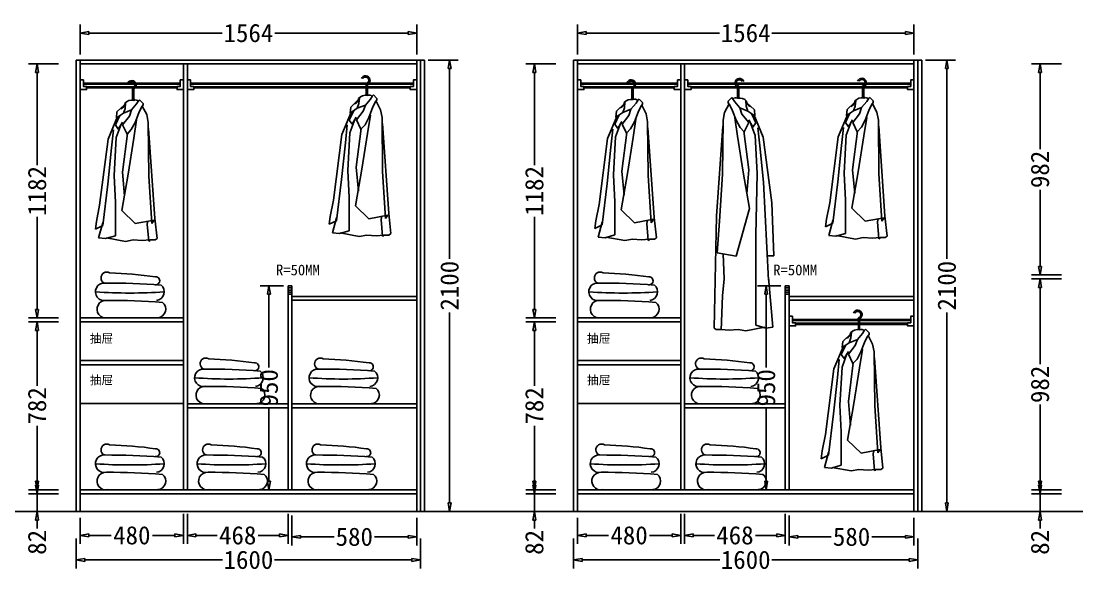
# Model space of a CAD drawing. Header units: millimetres. Extents: x 304407 to 361076, y -1262425 to -1203358.
# Drawn here: x 327747 to 332654, y -1209244 to -1206681 of the extents above; entities that cross this region are included whole.
import ezdxf

# ---------------------------------------------------------------- set-up
doc = ezdxf.new("R2010")
doc.units = ezdxf.units.MM
doc.header["$LTSCALE"] = 20
doc.layers.get('Defpoints').update_dxf_attribs({"color": 250})
for name, color, linetype in [('8', 8, 'Continuous'), ('LAYER10', 11, 'Continuous'), ('LAYER8', 11, 'Continuous'), ('图层3', 4, 'Continuous'), ('墙体', 40, 'Continuous')]:
    doc.layers.add(name, color=color, linetype=linetype)
doc.styles.get("Standard").update_dxf_attribs({"font": 'SimSun.ttf', "height": 85})
doc.styles.add('text', font='SimSun.ttf', dxfattribs={"height": 85})
doc.dimstyles.new('周文晶', dxfattribs={"dimtxt": 70, "dimasz": 40, "dimexe": 40, "dimexo": 30, "dimgap": 10, "dimtad": 0, "dimdec": 0, "dimtxsty": 'Standard', "dimblk": 'CLOSEDBLANK', "dimcen": 200, "dimclrd": 256, "dimclre": 256, "dimadec": 0, "dimazin": 0, "dimtfac": 1, "dimtdec": 0, "dimtmove": 0, "dimatfit": 3, "dimldrblk": 'CLOSEDBLANK', "dimfxl": 100, "dimfxlon": 1, "dimarcsym": 0})

# ---------------------------------------------------------------- blocks, each defined once
blk = doc.blocks.new('_ClosedBlank')
at = {"color": 0, "linetype": 'ByBlock', "lineweight": -2}
for p, q in [((-1, 0.17), (0, 0)), ((-1, 0.17), (-1, -0.17)), ((0, 0), (-1, -0.17))]:
    blk.add_line(p, q, dxfattribs=at)
blk = doc.blocks.new('*D159')
at = {"lineweight": -2, "transparency": 16777216}
for p, q in [((330332.9, -1208992.6), (330332.9, -1209114.2)), ((330812.9, -1208974.2), (330812.9, -1209114.2)), ((330372.9, -1209074.2), (330477.4, -1209074.2)), ((330772.9, -1209074.2), (330668.4, -1209074.2))]:
    blk.add_line(p, q, dxfattribs=at)
at = {"layer": 'Defpoints', "color": 0, "transparency": 16777216}
for p in [(330812.9, -1208862.6), (330332.9, -1208962.6), (330812.9, -1209074.2)]:
    blk.add_point(p, dxfattribs=at)
at = {"lineweight": -2, "transparency": 16777216, "xscale": 40, "yscale": 40, "zscale": 40, "rotation": 180}
blk.add_blockref('_ClosedBlank', (330332.9, -1209074.2), dxfattribs=at)
at = {"lineweight": -2, "transparency": 16777216, "xscale": 40, "yscale": 40, "zscale": 40}
blk.add_blockref('_ClosedBlank', (330812.9, -1209074.2), dxfattribs=at)
at = {"color": 0, "transparency": 16777216, "insert": (330572.9, -1209074.2), "char_height": 85, "attachment_point": 5}
blk.add_mtext('480', dxfattribs=at)
blk = doc.blocks.new('*D160')
at = {"lineweight": -2, "transparency": 16777216}
for p, q in [((330830.9, -1208974.2), (330830.9, -1209114.2)), ((331298.9, -1208974.2), (331298.9, -1209114.2)), ((330870.9, -1209074.2), (330969.9, -1209074.2)), ((331258.9, -1209074.2), (331159.9, -1209074.2))]:
    blk.add_line(p, q, dxfattribs=at)
at = {"layer": 'Defpoints', "color": 0, "transparency": 16777216}
for p in [(330830.9, -1206880.6), (331298.9, -1208862.6), (331298.9, -1209074.2)]:
    blk.add_point(p, dxfattribs=at)
at = {"lineweight": -2, "transparency": 16777216, "xscale": 40, "yscale": 40, "zscale": 40, "rotation": 180}
blk.add_blockref('_ClosedBlank', (330830.9, -1209074.2), dxfattribs=at)
at = {"lineweight": -2, "transparency": 16777216, "xscale": 40, "yscale": 40, "zscale": 40}
blk.add_blockref('_ClosedBlank', (331298.9, -1209074.2), dxfattribs=at)
at = {"color": 0, "transparency": 16777216, "insert": (331064.9, -1209074.2), "char_height": 85, "attachment_point": 5}
blk.add_mtext('468', dxfattribs=at)
blk = doc.blocks.new('*D161')
at = {"lineweight": -2, "transparency": 16777216}
for p, q in [((330332.9, -1206837.3), (330332.9, -1206697.3)), ((331896.9, -1206837.3), (331896.9, -1206697.3)), ((330372.9, -1206737.3), (330993, -1206737.3)), ((331856.9, -1206737.3), (331236.8, -1206737.3))]:
    blk.add_line(p, q, dxfattribs=at)
at = {"layer": 'Defpoints', "color": 0, "transparency": 16777216}
for p in [(331896.9, -1206737.3), (330332.9, -1206880.6), (331896.9, -1206880.6)]:
    blk.add_point(p, dxfattribs=at)
at = {"lineweight": -2, "transparency": 16777216, "xscale": 40, "yscale": 40, "zscale": 40, "rotation": 180}
blk.add_blockref('_ClosedBlank', (330332.9, -1206737.3), dxfattribs=at)
at = {"lineweight": -2, "transparency": 16777216, "xscale": 40, "yscale": 40, "zscale": 40}
blk.add_blockref('_ClosedBlank', (331896.9, -1206737.3), dxfattribs=at)
at = {"color": 0, "transparency": 16777216, "insert": (331114.9, -1206737.3), "char_height": 85, "attachment_point": 5}
blk.add_mtext('1564', dxfattribs=at)
blk = doc.blocks.new('*D162')
at = {"lineweight": -2, "transparency": 16777216}
for p, q in [((330314.9, -1209088.3), (330314.9, -1209228.3)), ((331914.9, -1209088.3), (331914.9, -1209228.3)), ((330354.9, -1209188.3), (330993.9, -1209188.3)), ((331874.9, -1209188.3), (331235.9, -1209188.3))]:
    blk.add_line(p, q, dxfattribs=at)
at = {"layer": 'Defpoints', "color": 0, "transparency": 16777216}
for p in [(330314.9, -1208962.6), (331914.9, -1208962.6), (331914.9, -1209188.3)]:
    blk.add_point(p, dxfattribs=at)
at = {"lineweight": -2, "transparency": 16777216, "xscale": 40, "yscale": 40, "zscale": 40, "rotation": 180}
blk.add_blockref('_ClosedBlank', (330314.9, -1209188.3), dxfattribs=at)
at = {"lineweight": -2, "transparency": 16777216, "xscale": 40, "yscale": 40, "zscale": 40}
blk.add_blockref('_ClosedBlank', (331914.9, -1209188.3), dxfattribs=at)
at = {"color": 0, "transparency": 16777216, "insert": (331114.9, -1209188.3), "char_height": 85, "attachment_point": 5}
blk.add_mtext('1600', dxfattribs=at)
blk = doc.blocks.new('*D163')
at = {"lineweight": -2, "transparency": 16777216}
for p, q in [((330132.6, -1208840.6), (330132.6, -1208800.6)), ((330232.6, -1208880.6), (330092.6, -1208880.6)), ((330132.6, -1208880.6), (330132.6, -1208962.6)), ((330232.6, -1208962.6), (330092.6, -1208962.6)), ((330132.6, -1209002.6), (330132.6, -1209042.6))]:
    blk.add_line(p, q, dxfattribs=at)
at = {"layer": 'Defpoints', "color": 0, "transparency": 16777216}
for p in [(330132.6, -1208880.6), (330332.9, -1208880.6), (330314.9, -1208962.6)]:
    blk.add_point(p, dxfattribs=at)
at = {"lineweight": -2, "transparency": 16777216, "xscale": 40, "yscale": 40, "zscale": 40}
for p, rotation in [((330132.6, -1208880.6), 270), ((330132.6, -1208962.6), 90)]:
    blk.add_blockref('_ClosedBlank', p, dxfattribs=dict(at, rotation=rotation))
at = {"color": 0, "transparency": 16777216, "insert": (330132.6, -1209106.7), "char_height": 85, "attachment_point": 5, "rotation": 90}
blk.add_mtext('82', dxfattribs=at)
blk = doc.blocks.new('*D164')
at = {"lineweight": -2, "transparency": 16777216}
for p, q in [((330232.6, -1208080.6), (330092.6, -1208080.6)), ((330132.6, -1208120.6), (330132.6, -1208378.5)), ((330132.6, -1208822.6), (330132.6, -1208564.8)), ((330232.6, -1208862.6), (330092.6, -1208862.6))]:
    blk.add_line(p, q, dxfattribs=at)
at = {"layer": 'Defpoints', "color": 0, "transparency": 16777216}
for p in [(330132.6, -1208080.6), (330332.9, -1208080.6), (330332.9, -1208862.6)]:
    blk.add_point(p, dxfattribs=at)
at = {"lineweight": -2, "transparency": 16777216, "xscale": 40, "yscale": 40, "zscale": 40}
for p, rotation in [((330132.6, -1208080.6), 90), ((330132.6, -1208862.6), 270)]:
    blk.add_blockref('_ClosedBlank', p, dxfattribs=dict(at, rotation=rotation))
at = {"color": 0, "transparency": 16777216, "insert": (330132.6, -1208471.6), "char_height": 85, "attachment_point": 5, "rotation": 90}
blk.add_mtext('782', dxfattribs=at)
blk = doc.blocks.new('*D165')
at = {"lineweight": -2, "transparency": 16777216}
for p, q in [((330232.6, -1206880.6), (330092.6, -1206880.6)), ((330132.6, -1206920.6), (330132.6, -1207351.4)), ((330132.6, -1208022.6), (330132.6, -1207591.9)), ((330232.6, -1208062.6), (330092.6, -1208062.6))]:
    blk.add_line(p, q, dxfattribs=at)
at = {"layer": 'Defpoints', "color": 0, "transparency": 16777216}
for p in [(330132.6, -1206880.6), (330332.9, -1206880.6), (330332.9, -1208062.6)]:
    blk.add_point(p, dxfattribs=at)
at = {"lineweight": -2, "transparency": 16777216, "xscale": 40, "yscale": 40, "zscale": 40}
for p, rotation in [((330132.6, -1206880.6), 90), ((330132.6, -1208062.6), 270)]:
    blk.add_blockref('_ClosedBlank', p, dxfattribs=dict(at, rotation=rotation))
at = {"color": 0, "transparency": 16777216, "insert": (330132.6, -1207471.6), "char_height": 85, "attachment_point": 5, "rotation": 90}
blk.add_mtext('1182', dxfattribs=at)
blk = doc.blocks.new('*D166')
at = {"lineweight": -2, "transparency": 16777216}
for p, q in [((331949.8, -1206862.6), (332089.8, -1206862.6)), ((332049.8, -1206902.6), (332049.8, -1207787.9)), ((332049.8, -1208922.6), (332049.8, -1208037.4)), ((331949.8, -1208962.6), (332089.8, -1208962.6))]:
    blk.add_line(p, q, dxfattribs=at)
at = {"layer": 'Defpoints', "color": 0, "transparency": 16777216}
for p in [(331914.9, -1206862.6), (332049.8, -1206862.6), (331914.9, -1208962.6)]:
    blk.add_point(p, dxfattribs=at)
at = {"lineweight": -2, "transparency": 16777216, "xscale": 40, "yscale": 40, "zscale": 40}
for p, rotation in [((332049.8, -1206862.6), 90), ((332049.8, -1208962.6), 270)]:
    blk.add_blockref('_ClosedBlank', p, dxfattribs=dict(at, rotation=rotation))
at = {"color": 0, "transparency": 16777216, "insert": (332049.8, -1207912.6), "char_height": 85, "attachment_point": 5, "rotation": 90}
blk.add_mtext('2100', dxfattribs=at)
blk = doc.blocks.new('*D167')
at = {"lineweight": -2, "transparency": 16777216}
for p, q in [((331277.9, -1207912.6), (331169.9, -1207912.6)), ((331209.9, -1207952.6), (331209.9, -1208292.6)), ((331209.9, -1208822.6), (331209.9, -1208482.6)), ((331268.9, -1208862.6), (331169.9, -1208862.6))]:
    blk.add_line(p, q, dxfattribs=at)
at = {"layer": 'Defpoints', "color": 0, "transparency": 16777216}
for p in [(331307.9, -1207912.6), (331209.9, -1208862.6), (331298.9, -1208862.6)]:
    blk.add_point(p, dxfattribs=at)
at = {"lineweight": -2, "transparency": 16777216, "xscale": 40, "yscale": 40, "zscale": 40}
for p, rotation in [((331209.9, -1207912.6), 90), ((331209.9, -1208862.6), 270)]:
    blk.add_blockref('_ClosedBlank', p, dxfattribs=dict(at, rotation=rotation))
at = {"color": 0, "transparency": 16777216, "insert": (331209.9, -1208387.6), "char_height": 85, "attachment_point": 5, "rotation": 90}
blk.add_mtext('950', dxfattribs=at)
blk = doc.blocks.new('*D168')
at = {"lineweight": -2, "transparency": 16777216}
for p, q in [((331316.9, -1208980.9), (331316.9, -1209120.9)), ((331896.9, -1208992.6), (331896.9, -1209120.9)), ((331356.9, -1209080.9), (331512.8, -1209080.9)), ((331856.9, -1209080.9), (331700.9, -1209080.9))]:
    blk.add_line(p, q, dxfattribs=at)
at = {"layer": 'Defpoints', "color": 0, "transparency": 16777216}
for p in [(331316.9, -1208862.6), (331896.9, -1208962.6), (331896.9, -1209080.9)]:
    blk.add_point(p, dxfattribs=at)
at = {"lineweight": -2, "transparency": 16777216, "xscale": 40, "yscale": 40, "zscale": 40, "rotation": 180}
blk.add_blockref('_ClosedBlank', (331316.9, -1209080.9), dxfattribs=at)
at = {"lineweight": -2, "transparency": 16777216, "xscale": 40, "yscale": 40, "zscale": 40}
blk.add_blockref('_ClosedBlank', (331896.9, -1209080.9), dxfattribs=at)
at = {"color": 0, "transparency": 16777216, "insert": (331606.9, -1209080.9), "char_height": 85, "attachment_point": 5}
blk.add_mtext('580', dxfattribs=at)
blk = doc.blocks.new('*D173')
at = {"lineweight": -2, "transparency": 16777216}
for p, q in [((332482.8, -1208840.6), (332482.8, -1208800.6)), ((332582.8, -1208880.6), (332442.8, -1208880.6)), ((332482.8, -1208880.6), (332482.8, -1208962.6)), ((332582.8, -1208962.6), (332442.8, -1208962.6)), ((332482.8, -1209002.6), (332482.8, -1209042.6))]:
    blk.add_line(p, q, dxfattribs=at)
at = {"layer": 'Defpoints', "color": 0, "transparency": 16777216}
for p in [(332482.8, -1208880.6), (332683.1, -1208880.6), (332665.1, -1208962.6)]:
    blk.add_point(p, dxfattribs=at)
at = {"lineweight": -2, "transparency": 16777216, "xscale": 40, "yscale": 40, "zscale": 40}
for p, rotation in [((332482.8, -1208880.6), 270), ((332482.8, -1208962.6), 90)]:
    blk.add_blockref('_ClosedBlank', p, dxfattribs=dict(at, rotation=rotation))
at = {"color": 0, "transparency": 16777216, "insert": (332482.8, -1209106.7), "char_height": 85, "attachment_point": 5, "rotation": 90}
blk.add_mtext('82', dxfattribs=at)
blk = doc.blocks.new('*D174')
at = {"lineweight": -2, "transparency": 16777216}
for p, q in [((332582.8, -1207880.6), (332442.8, -1207880.6)), ((332482.8, -1207920.6), (332482.8, -1208277.4)), ((332482.8, -1208822.6), (332482.8, -1208465.9)), ((332582.8, -1208862.6), (332442.8, -1208862.6))]:
    blk.add_line(p, q, dxfattribs=at)
at = {"layer": 'Defpoints', "color": 0, "transparency": 16777216}
for p in [(332482.8, -1207880.6), (332683.1, -1207880.6), (332683.1, -1208862.6)]:
    blk.add_point(p, dxfattribs=at)
at = {"lineweight": -2, "transparency": 16777216, "xscale": 40, "yscale": 40, "zscale": 40}
for p, rotation in [((332482.8, -1207880.6), 90), ((332482.8, -1208862.6), 270)]:
    blk.add_blockref('_ClosedBlank', p, dxfattribs=dict(at, rotation=rotation))
at = {"color": 0, "transparency": 16777216, "insert": (332482.8, -1208371.6), "char_height": 85, "attachment_point": 5, "rotation": 90}
blk.add_mtext('982', dxfattribs=at)
blk = doc.blocks.new('*D175')
at = {"lineweight": -2, "transparency": 16777216}
for p, q in [((332582.8, -1206880.6), (332442.8, -1206880.6)), ((332482.8, -1206920.6), (332482.8, -1207277.4)), ((332482.8, -1207822.6), (332482.8, -1207465.9)), ((332582.8, -1207862.6), (332442.8, -1207862.6))]:
    blk.add_line(p, q, dxfattribs=at)
at = {"layer": 'Defpoints', "color": 0, "transparency": 16777216}
for p in [(332482.8, -1206880.6), (332683.1, -1206880.6), (332683.1, -1207862.6)]:
    blk.add_point(p, dxfattribs=at)
at = {"lineweight": -2, "transparency": 16777216, "xscale": 40, "yscale": 40, "zscale": 40}
for p, rotation in [((332482.8, -1206880.6), 90), ((332482.8, -1207862.6), 270)]:
    blk.add_blockref('_ClosedBlank', p, dxfattribs=dict(at, rotation=rotation))
at = {"color": 0, "transparency": 16777216, "insert": (332482.8, -1207371.6), "char_height": 85, "attachment_point": 5, "rotation": 90}
blk.add_mtext('982', dxfattribs=at)
blk = doc.blocks.new('*D127')
at = {"lineweight": -2, "transparency": 16777216}
for p, q in [((328021.7, -1208992.6), (328021.7, -1209114.2)), ((328501.7, -1208974.2), (328501.7, -1209114.2)), ((328061.7, -1209074.2), (328166.2, -1209074.2)), ((328461.7, -1209074.2), (328357.1, -1209074.2))]:
    blk.add_line(p, q, dxfattribs=at)
at = {"layer": 'Defpoints', "color": 0, "transparency": 16777216}
for p in [(328501.7, -1208862.6), (328021.7, -1208962.6), (328501.7, -1209074.2)]:
    blk.add_point(p, dxfattribs=at)
at = {"lineweight": -2, "transparency": 16777216, "xscale": 40, "yscale": 40, "zscale": 40, "rotation": 180}
blk.add_blockref('_ClosedBlank', (328021.7, -1209074.2), dxfattribs=at)
at = {"lineweight": -2, "transparency": 16777216, "xscale": 40, "yscale": 40, "zscale": 40}
blk.add_blockref('_ClosedBlank', (328501.7, -1209074.2), dxfattribs=at)
at = {"color": 0, "transparency": 16777216, "insert": (328261.7, -1209074.2), "char_height": 85, "attachment_point": 5}
blk.add_mtext('480', dxfattribs=at)
blk = doc.blocks.new('*D128')
at = {"lineweight": -2, "transparency": 16777216}
for p, q in [((328519.7, -1208974.2), (328519.7, -1209114.2)), ((328987.7, -1208974.2), (328987.7, -1209114.2)), ((328559.7, -1209074.2), (328658.7, -1209074.2)), ((328947.7, -1209074.2), (328848.7, -1209074.2))]:
    blk.add_line(p, q, dxfattribs=at)
at = {"layer": 'Defpoints', "color": 0, "transparency": 16777216}
for p in [(328519.7, -1206880.6), (328987.7, -1208862.6), (328987.7, -1209074.2)]:
    blk.add_point(p, dxfattribs=at)
at = {"lineweight": -2, "transparency": 16777216, "xscale": 40, "yscale": 40, "zscale": 40, "rotation": 180}
blk.add_blockref('_ClosedBlank', (328519.7, -1209074.2), dxfattribs=at)
at = {"lineweight": -2, "transparency": 16777216, "xscale": 40, "yscale": 40, "zscale": 40}
blk.add_blockref('_ClosedBlank', (328987.7, -1209074.2), dxfattribs=at)
at = {"color": 0, "transparency": 16777216, "insert": (328753.7, -1209074.2), "char_height": 85, "attachment_point": 5}
blk.add_mtext('468', dxfattribs=at)
blk = doc.blocks.new('*D129')
at = {"lineweight": -2, "transparency": 16777216}
for p, q in [((328021.7, -1206837.3), (328021.7, -1206697.3)), ((329585.7, -1206837.3), (329585.7, -1206697.3)), ((328061.7, -1206737.3), (328681.8, -1206737.3)), ((329545.7, -1206737.3), (328925.6, -1206737.3))]:
    blk.add_line(p, q, dxfattribs=at)
at = {"layer": 'Defpoints', "color": 0, "transparency": 16777216}
for p in [(329585.7, -1206737.3), (328021.7, -1206880.6), (329585.7, -1206880.6)]:
    blk.add_point(p, dxfattribs=at)
at = {"lineweight": -2, "transparency": 16777216, "xscale": 40, "yscale": 40, "zscale": 40, "rotation": 180}
blk.add_blockref('_ClosedBlank', (328021.7, -1206737.3), dxfattribs=at)
at = {"lineweight": -2, "transparency": 16777216, "xscale": 40, "yscale": 40, "zscale": 40}
blk.add_blockref('_ClosedBlank', (329585.7, -1206737.3), dxfattribs=at)
at = {"color": 0, "transparency": 16777216, "insert": (328803.7, -1206737.3), "char_height": 85, "attachment_point": 5}
blk.add_mtext('1564', dxfattribs=at)
blk = doc.blocks.new('*D130')
at = {"lineweight": -2, "transparency": 16777216}
for p, q in [((328003.7, -1209088.3), (328003.7, -1209228.3)), ((329603.7, -1209088.3), (329603.7, -1209228.3)), ((328043.7, -1209188.3), (328682.7, -1209188.3)), ((329563.7, -1209188.3), (328924.6, -1209188.3))]:
    blk.add_line(p, q, dxfattribs=at)
at = {"layer": 'Defpoints', "color": 0, "transparency": 16777216}
for p in [(328003.7, -1208962.6), (329603.7, -1208962.6), (329603.7, -1209188.3)]:
    blk.add_point(p, dxfattribs=at)
at = {"lineweight": -2, "transparency": 16777216, "xscale": 40, "yscale": 40, "zscale": 40, "rotation": 180}
blk.add_blockref('_ClosedBlank', (328003.7, -1209188.3), dxfattribs=at)
at = {"lineweight": -2, "transparency": 16777216, "xscale": 40, "yscale": 40, "zscale": 40}
blk.add_blockref('_ClosedBlank', (329603.7, -1209188.3), dxfattribs=at)
at = {"color": 0, "transparency": 16777216, "insert": (328803.7, -1209188.3), "char_height": 85, "attachment_point": 5}
blk.add_mtext('1600', dxfattribs=at)
blk = doc.blocks.new('*D131')
at = {"lineweight": -2, "transparency": 16777216}
for p, q in [((327821.4, -1208840.6), (327821.4, -1208800.6)), ((327921.4, -1208880.6), (327781.4, -1208880.6)), ((327821.4, -1208880.6), (327821.4, -1208962.6)), ((327921.4, -1208962.6), (327781.4, -1208962.6)), ((327821.4, -1209002.6), (327821.4, -1209042.6))]:
    blk.add_line(p, q, dxfattribs=at)
at = {"layer": 'Defpoints', "color": 0, "transparency": 16777216}
for p in [(327821.4, -1208880.6), (328021.7, -1208880.6), (328003.7, -1208962.6)]:
    blk.add_point(p, dxfattribs=at)
at = {"lineweight": -2, "transparency": 16777216, "xscale": 40, "yscale": 40, "zscale": 40}
for p, rotation in [((327821.4, -1208880.6), 270), ((327821.4, -1208962.6), 90)]:
    blk.add_blockref('_ClosedBlank', p, dxfattribs=dict(at, rotation=rotation))
at = {"color": 0, "transparency": 16777216, "insert": (327821.4, -1209106.7), "char_height": 85, "attachment_point": 5, "rotation": 90}
blk.add_mtext('82', dxfattribs=at)
blk = doc.blocks.new('*D132')
at = {"lineweight": -2, "transparency": 16777216}
for p, q in [((327921.4, -1208080.6), (327781.4, -1208080.6)), ((327821.4, -1208120.6), (327821.4, -1208378.5)), ((327821.4, -1208822.6), (327821.4, -1208564.8)), ((327921.4, -1208862.6), (327781.4, -1208862.6))]:
    blk.add_line(p, q, dxfattribs=at)
at = {"layer": 'Defpoints', "color": 0, "transparency": 16777216}
for p in [(327821.4, -1208080.6), (328021.7, -1208080.6), (328021.7, -1208862.6)]:
    blk.add_point(p, dxfattribs=at)
at = {"lineweight": -2, "transparency": 16777216, "xscale": 40, "yscale": 40, "zscale": 40}
for p, rotation in [((327821.4, -1208080.6), 90), ((327821.4, -1208862.6), 270)]:
    blk.add_blockref('_ClosedBlank', p, dxfattribs=dict(at, rotation=rotation))
at = {"color": 0, "transparency": 16777216, "insert": (327821.4, -1208471.6), "char_height": 85, "attachment_point": 5, "rotation": 90}
blk.add_mtext('782', dxfattribs=at)
blk = doc.blocks.new('*D133')
at = {"lineweight": -2, "transparency": 16777216}
for p, q in [((327921.4, -1206880.6), (327781.4, -1206880.6)), ((327821.4, -1206920.6), (327821.4, -1207351.4)), ((327821.4, -1208022.6), (327821.4, -1207591.9)), ((327921.4, -1208062.6), (327781.4, -1208062.6))]:
    blk.add_line(p, q, dxfattribs=at)
at = {"layer": 'Defpoints', "color": 0, "transparency": 16777216}
for p in [(327821.4, -1206880.6), (328021.7, -1206880.6), (328021.7, -1208062.6)]:
    blk.add_point(p, dxfattribs=at)
at = {"lineweight": -2, "transparency": 16777216, "xscale": 40, "yscale": 40, "zscale": 40}
for p, rotation in [((327821.4, -1206880.6), 90), ((327821.4, -1208062.6), 270)]:
    blk.add_blockref('_ClosedBlank', p, dxfattribs=dict(at, rotation=rotation))
at = {"color": 0, "transparency": 16777216, "insert": (327821.4, -1207471.6), "char_height": 85, "attachment_point": 5, "rotation": 90}
blk.add_mtext('1182', dxfattribs=at)
blk = doc.blocks.new('*D134')
at = {"lineweight": -2, "transparency": 16777216}
for p, q in [((329638.5, -1206862.6), (329778.5, -1206862.6)), ((329738.5, -1206902.6), (329738.5, -1207787.9)), ((329738.5, -1208922.6), (329738.5, -1208037.4)), ((329638.5, -1208962.6), (329778.5, -1208962.6))]:
    blk.add_line(p, q, dxfattribs=at)
at = {"layer": 'Defpoints', "color": 0, "transparency": 16777216}
for p in [(329603.7, -1206862.6), (329738.5, -1206862.6), (329603.7, -1208962.6)]:
    blk.add_point(p, dxfattribs=at)
at = {"lineweight": -2, "transparency": 16777216, "xscale": 40, "yscale": 40, "zscale": 40}
for p, rotation in [((329738.5, -1206862.6), 90), ((329738.5, -1208962.6), 270)]:
    blk.add_blockref('_ClosedBlank', p, dxfattribs=dict(at, rotation=rotation))
at = {"color": 0, "transparency": 16777216, "insert": (329738.5, -1207912.6), "char_height": 85, "attachment_point": 5, "rotation": 90}
blk.add_mtext('2100', dxfattribs=at)
blk = doc.blocks.new('*D135')
at = {"lineweight": -2, "transparency": 16777216}
for p, q in [((328966.7, -1207912.6), (328858.7, -1207912.6)), ((328898.7, -1207952.6), (328898.7, -1208292.6)), ((328898.7, -1208822.6), (328898.7, -1208482.6)), ((328957.7, -1208862.6), (328858.7, -1208862.6))]:
    blk.add_line(p, q, dxfattribs=at)
at = {"layer": 'Defpoints', "color": 0, "transparency": 16777216}
for p in [(328996.7, -1207912.6), (328898.7, -1208862.6), (328987.7, -1208862.6)]:
    blk.add_point(p, dxfattribs=at)
at = {"lineweight": -2, "transparency": 16777216, "xscale": 40, "yscale": 40, "zscale": 40}
for p, rotation in [((328898.7, -1207912.6), 90), ((328898.7, -1208862.6), 270)]:
    blk.add_blockref('_ClosedBlank', p, dxfattribs=dict(at, rotation=rotation))
at = {"color": 0, "transparency": 16777216, "insert": (328898.7, -1208387.6), "char_height": 85, "attachment_point": 5, "rotation": 90}
blk.add_mtext('950', dxfattribs=at)
blk = doc.blocks.new('*D136')
at = {"lineweight": -2, "transparency": 16777216}
for p, q in [((329005.7, -1208980.9), (329005.7, -1209120.9)), ((329585.7, -1208992.6), (329585.7, -1209120.9)), ((329045.7, -1209080.9), (329201.6, -1209080.9)), ((329545.7, -1209080.9), (329389.7, -1209080.9))]:
    blk.add_line(p, q, dxfattribs=at)
at = {"layer": 'Defpoints', "color": 0, "transparency": 16777216}
for p in [(329005.7, -1208862.6), (329585.7, -1208962.6), (329585.7, -1209080.9)]:
    blk.add_point(p, dxfattribs=at)
at = {"lineweight": -2, "transparency": 16777216, "xscale": 40, "yscale": 40, "zscale": 40, "rotation": 180}
blk.add_blockref('_ClosedBlank', (329005.7, -1209080.9), dxfattribs=at)
at = {"lineweight": -2, "transparency": 16777216, "xscale": 40, "yscale": 40, "zscale": 40}
blk.add_blockref('_ClosedBlank', (329585.7, -1209080.9), dxfattribs=at)
at = {"color": 0, "transparency": 16777216, "insert": (329295.7, -1209080.9), "char_height": 85, "attachment_point": 5}
blk.add_mtext('580', dxfattribs=at)
blk = doc.blocks.new('A$C1C5764E0')
at = {"layer": '8'}
for p, q in [((172.3, 708.4), (172.3, 657.4)), ((178.3, 708.4), (178.3, 657.4)), ((137.4, 618.5), (140.1, 644.9)), ((167.9, 611.6), (191.5, 639.3)), ((191.5, 639.3), (201.2, 654.6)), ((201.2, 654.6), (205.3, 658.7)), ((205.3, 658.7), (222, 642.1)), ((222, 642.1), (222, 635.2)), ((99.9, 601.9), (97.1, 574.2)), ((97.1, 574.2), (130.4, 596.4)), ((135.3, 635.3), (99.9, 601.9)), ((130.4, 596.4), (137.4, 618.5)), ((130.4, 596.4), (167.9, 611.6)), ((158.2, 582.5), (167.9, 611.6)), ((201.2, 597.8), (184.5, 553.4)), ((213.6, 624.1), (201.2, 597.8)), ((222, 635.2), (213.6, 624.1)), ((217.8, 629.6), (238.6, 589.4)), ((238.6, 589.4), (245.5, 553.4)), ((103, 580.9), (58.4, 475.1)), ((113.7, 585.2), (93.2, 541.7)), ((93.2, 541.7), (106.3, 522.1)), ((96.5, 482.8), (119.4, 544.9)), ((106.3, 522.1), (125.9, 554.7)), ((126.3, 542.3), (158.2, 582.5)), ((147.1, 499.3), (126.3, 542.3)), ((184.5, 553.4), (166.5, 520.1)), ((178.3, 479.5), (191.3, 564.6)), ((245.5, 553.4), (248.3, 302.5)), ((75, 435), (83.4, 518.8)), ((148.8, 502.4), (125.9, 322.6)), ((166.5, 520.1), (147.1, 499.3)), ((276.4, 106.8), (247, 525.3)), ((58.4, 475.1), (19.5, 168.8)), ((86.6, 306.3), (96.5, 482.8)), ((152.1, 312.8), (178.3, 479.5)), ((57, 265.8), (75, 435)), ((93.2, 180.9), (86.6, 306.3)), ((122.6, 142.8), (152.1, 312.8)), ((125.9, 322.6), (135.7, 211.4)), ((248.3, 302.5), (262.2, 83.5)), ((34.3, 73.1), (57, 265.8)), ((19.5, 168.8), (4.8, 92.7)), ((93.2, 26.2), (93.2, 180.9)), ((184.8, 82.8), (122.6, 142.8)), ((273.1, 99.1), (184.8, 82.8)), ((262.2, 83.5), (273.1, 99.1)), ((286.7, 13.1), (276.4, 106.8)), ((4.8, 92.7), (0, 56.7)), ((0, 56.7), (34.3, 73.1)), ((34.3, 86.2), (14.7, 16.3)), ((244.2, 93.8), (240.9, 79.6)), ((240.9, 79.6), (247.4, 1.1)), ((14.7, 16.3), (47.4, 13.1)), ((47.4, 13.1), (93.2, 26.2)), ((50.7, 16.3), (139, 0)), ((139, 0), (175, 6.5)), ((175, 6.5), (217.5, 3.3)), ((217.5, 3.3), (253.5, 6.5)), ((247.4, 1.1), (254, 3.3)), ((253.5, 6.5), (276.9, 6.5)), ((276.9, 6.5), (286.7, 13.1))]:
    blk.add_line(p, q, dxfattribs=at)
for centre, radius, start, end in [((168.9, 727.1), 20.9, 296.6338, 159.5285), ((168.9, 727.1), 14.9, 296.6338, 150.6175), ((175.9, 709.9), 3.91, 94.6712, 201.9626), ((110.9, 641.2), 25.1, 286.2636, 2.0248), ((168.9, 613.1), 43.9, 77.6993, 138.5966), ((186.2, 639.8), 18, 42.48, 116.3392)]:
    blk.add_arc(centre, radius, start, end, dxfattribs=at)
blk = doc.blocks.new('A$C4F477F88')
at = {"layer": 'LAYER10'}
blk.add_blockref('A$C1C5764E0', (0, 0), dxfattribs=at)
blk = doc.blocks.new('A$C5E603B19')
at = {"layer": 'LAYER8'}
blk.add_blockref('A$C4F477F88', (0, 0), dxfattribs=at)
blk = doc.blocks.new('A$C1B0A679D')
at = {"layer": '图层3'}
blk.add_blockref('A$C5E603B19', (0, 0), dxfattribs=at)
blk = doc.blocks.new('A$C11F00F61')
at = {"color": 8}
blk.add_line((48.2, 0), (290.3, 1.2), dxfattribs=at)
at = {"layer": '墙体', "color": 8}
for centre, radius, start, end in [((52.6, 186.6), 26.7, 59.8021, 244.0801), ((9.8, -1698.7), 1909.1, 81.8981, 88.3112), ((41, 121.6), 41, 86.0834, 284.0988), ((53.8, -3125.6), 3288.1, 85.6244, 90.1755), ((280.3, 173), 18.4, 260.1551, 94.4157), ((279.7, 121.7), 40, 274.9406, 51.3165), ((159.2, 2329.1), 2213.2, 265.8756, 274.159), ((48.2, 41), 41, 86.0834, 284.0988), ((61, -3206.2), 3288.1, 85.6244, 90.1755), ((286.9, 41.1), 40, 274.9406, 51.3165)]:
    blk.add_arc(centre, radius, start, end, dxfattribs=at)
blk = doc.blocks.new('A$C52EB379C')
at = {"layer": '8'}
for p, q in [((163.3, 1134.6), (163.3, 1083.5)), ((169.3, 1134.6), (169.3, 1083.5)), ((182.5, 1065.5), (192.3, 1080.7)), ((192.3, 1080.7), (196.4, 1084.9)), ((196.4, 1084.9), (213.1, 1068.3)), ((126.4, 1061.5), (91, 1028.1)), ((121.5, 1022.5), (128.4, 1044.7)), ((121.5, 1022.5), (159, 1037.8)), ((128.4, 1044.7), (131.2, 1071)), ((149.3, 1008.7), (159, 1037.8)), ((159, 1037.8), (182.5, 1065.5)), ((204.7, 1050.2), (192.3, 1023.9)), ((213.1, 1061.3), (204.7, 1050.2)), ((208.9, 1055.8), (229.7, 1015.6)), ((213.1, 1068.3), (213.1, 1061.3)), ((94.1, 1007.1), (49.5, 901.3)), ((104.8, 1011.4), (84.3, 967.8)), ((91, 1028.1), (88.2, 1000.3)), ((88.2, 1000.3), (121.5, 1022.5)), ((117.4, 968.5), (149.3, 1008.7)), ((169.3, 905.7), (182.4, 990.7)), ((192.3, 1023.9), (175.6, 979.5)), ((229.7, 1015.6), (236.6, 979.5)), ((66.1, 861.1), (74.5, 944.9)), ((84.3, 967.8), (97.4, 948.2)), ((87.6, 909), (110.5, 971.1)), ((97.4, 948.2), (117, 980.9)), ((138.2, 925.5), (117.4, 968.5)), ((157.6, 946.3), (138.2, 925.5)), ((175.6, 979.5), (157.6, 946.3)), ((236.6, 979.5), (239.4, 728.7)), ((267.5, 533), (238.1, 951.5)), ((49.5, 901.3), (10.6, 595)), ((77.7, 732.4), (87.6, 909)), ((139.9, 928.6), (117, 748.8)), ((143.2, 738.9), (169.3, 905.7)), ((48.1, 692), (66.1, 861.1)), ((113.7, 568.9), (143.2, 738.9)), ((117, 748.8), (126.8, 637.6)), ((25.4, 235.4), (48.1, 692)), ((84.3, 444.7), (77.7, 732.4)), ((239.4, 728.7), (253.3, 509.7)), ((10.6, 595), (0, 349)), ((175.9, 346.6), (113.7, 568.9)), ((253.3, 509.7), (264.2, 362.9)), ((277.8, 13.1), (267.5, 533)), ((84.3, 26.2), (84.3, 444.7)), ((0, 349), (31, 349)), ((264.2, 362.9), (175.9, 346.6)), ((235.3, 357.6), (232, 242)), ((25.4, 248.5), (5.8, 16.3)), ((232, 242), (238.5, 163.5)), ((238.5, 163.5), (245.1, 3.3)), ((5.8, 16.3), (38.5, 13.1)), ((38.5, 13.1), (84.3, 26.2)), ((41.7, 16.3), (130.1, 0)), ((130.1, 0), (166.1, 6.5)), ((166.1, 6.5), (208.6, 3.3)), ((208.6, 3.3), (244.6, 6.5)), ((244.6, 6.5), (268, 6.5)), ((268, 6.5), (277.8, 13.1))]:
    blk.add_line(p, q, dxfattribs=at)
for centre, radius, start, end in [((160, 1153.2), 20.9, 296.6338, 159.5285), ((160, 1153.2), 14.9, 296.6338, 150.6175), ((167, 1136), 3.91, 94.6712, 201.9626), ((160, 1039.2), 43.9, 77.6993, 138.5966), ((177.3, 1066), 18, 42.48, 116.3392), ((102, 1067.4), 25.1, 286.2636, 2.0248)]:
    blk.add_arc(centre, radius, start, end, dxfattribs=at)
blk = doc.blocks.new('A$C05785CA5')
at = {"layer": 'LAYER10'}
blk.add_blockref('A$C52EB379C', (0, 0), dxfattribs=at)
blk = doc.blocks.new('A$C100967EE')
at = {"layer": 'LAYER10'}
blk.add_blockref('A$C05785CA5', (0, 0), dxfattribs=at)
blk = doc.blocks.new('A$C65D30603')
at = {"layer": 'LAYER8'}
blk.add_blockref('A$C100967EE', (0, 0), dxfattribs=at)
blk = doc.blocks.new('A$C50CE712E')
at = {"layer": '图层3'}
blk.add_blockref('A$C65D30603', (0, 0), dxfattribs=at)

msp = doc.modelspace()

# ---------------------------------------------------------------- linework, layer by layer
for p, q in [((328003.7, -1208962.6), (328003.7, -1206862.6)), ((328003.7, -1206862.6), (329603.7, -1206862.6)), ((328021.7, -1208962.6), (328021.7, -1206862.6)), ((328021.7, -1206880.6), (329585.7, -1206880.6)), ((328501.7, -1208862.6), (328501.7, -1206880.6)), ((328519.7, -1208862.6), (328519.7, -1206880.6)), ((329585.7, -1206862.6), (329585.7, -1208962.6)), ((329603.7, -1206862.6), (329603.7, -1208962.6)), ((329621.7, -1206862.6), (329603.7, -1206862.6)), ((329621.7, -1208962.6), (329621.7, -1206862.6)), ((330314.9, -1208962.6), (330314.9, -1206862.6)), ((330314.9, -1206862.6), (331914.9, -1206862.6)), ((330332.9, -1208962.6), (330332.9, -1206862.6)), ((330332.9, -1206880.6), (331896.9, -1206880.6)), ((330812.9, -1208862.6), (330812.9, -1206880.6)), ((330830.9, -1208862.6), (330830.9, -1206880.6)), ((331896.9, -1206862.6), (331896.9, -1208962.6)), ((331914.9, -1206862.6), (331914.9, -1208962.6)), ((331932.9, -1206862.6), (331914.9, -1206862.6)), ((331932.9, -1208962.6), (331932.9, -1206862.6)), ((328987.7, -1207912.6), (328987.7, -1208862.6)), ((329005.7, -1207912.6), (328987.7, -1207912.6)), ((329005.7, -1207922.6), (328987.7, -1207922.6)), ((329005.7, -1207912.6), (329005.7, -1208862.6)), ((331298.9, -1207912.6), (331298.9, -1208862.6)), ((331316.9, -1207912.6), (331298.9, -1207912.6)), ((331316.9, -1207922.6), (331298.9, -1207922.6)), ((331316.9, -1207912.6), (331316.9, -1208862.6)), ((329005.7, -1207932.6), (328987.7, -1207932.6)), ((329005.7, -1207942.6), (328987.7, -1207942.6)), ((329005.7, -1207952.6), (328987.7, -1207952.6)), ((329585.7, -1207962.6), (329005.7, -1207962.6)), ((331316.9, -1207932.6), (331298.9, -1207932.6)), ((331316.9, -1207942.6), (331298.9, -1207942.6)), ((331316.9, -1207952.6), (331298.9, -1207952.6)), ((331896.9, -1207962.6), (331316.9, -1207962.6)), ((329585.7, -1207980.6), (329005.7, -1207980.6)), ((331896.9, -1207980.6), (331316.9, -1207980.6)), ((328021.7, -1208062.6), (328501.7, -1208062.6)), ((330332.9, -1208062.6), (330812.9, -1208062.6)), ((328021.7, -1208080.6), (328501.7, -1208080.6)), ((330332.9, -1208080.6), (330812.9, -1208080.6)), ((328021.7, -1208260.6), (328501.7, -1208260.6)), ((330332.9, -1208260.6), (330812.9, -1208260.6)), ((328021.7, -1208280.6), (328501.7, -1208280.6)), ((330332.9, -1208280.6), (330812.9, -1208280.6)), ((328021.7, -1208460.6), (328501.7, -1208460.6)), ((328987.7, -1208462.6), (328519.7, -1208462.6)), ((329585.7, -1208462.6), (329005.7, -1208462.6)), ((330332.9, -1208460.6), (330812.9, -1208460.6)), ((331298.9, -1208462.6), (330830.9, -1208462.6)), ((328987.7, -1208480.6), (328519.7, -1208480.6)), ((329585.7, -1208480.6), (329005.7, -1208480.6)), ((331298.9, -1208480.6), (330830.9, -1208480.6)), ((328021.7, -1208862.6), (329585.7, -1208862.6)), ((328021.7, -1208880.6), (329585.7, -1208880.6)), ((330332.9, -1208862.6), (331896.9, -1208862.6)), ((330332.9, -1208880.6), (331896.9, -1208880.6)), ((328003.7, -1208962.6), (329603.7, -1208962.6)), ((329603.7, -1208962.6), (329621.7, -1208962.6)), ((330314.9, -1208962.6), (331914.9, -1208962.6)), ((331914.9, -1208962.6), (331932.9, -1208962.6))]:
    msp.add_line(p, q)
at = {"color": 8}
msp.add_line((361075.9, -1208962.6), (304407.4, -1208962.6), dxfattribs=at)
at = {"lineweight": 30}
for points in [[(328021.7, -1206955), (328036.7, -1206955), (328036.7, -1206985), (328051.7, -1206985), (328051.7, -1207000), (328021.7, -1207000)], [(328486.7, -1206970), (328036.7, -1206970)], [(328486.7, -1206974.5), (328036.7, -1206974.5)], [(328471.7, -1206987), (328051.7, -1206987)], [(328471.7, -1206992.5), (328051.7, -1206992.5)], [(328501.7, -1206955), (328486.7, -1206955), (328486.7, -1206985), (328471.7, -1206985), (328471.7, -1207000), (328501.7, -1207000)], [(328519.7, -1206955), (328534.7, -1206955), (328534.7, -1206985), (328549.7, -1206985), (328549.7, -1207000), (328519.7, -1207000)], [(329570.7, -1206970), (328534.7, -1206970)], [(329570.7, -1206974.5), (328534.7, -1206974.5)], [(329555.7, -1206987), (328549.7, -1206987)], [(329555.7, -1206992.5), (328549.7, -1206992.5)], [(329585.7, -1206955), (329570.7, -1206955), (329570.7, -1206985), (329555.7, -1206985), (329555.7, -1207000), (329585.7, -1207000)], [(330332.9, -1206955), (330347.9, -1206955), (330347.9, -1206985), (330362.9, -1206985), (330362.9, -1207000), (330332.9, -1207000)], [(330797.9, -1206970), (330347.9, -1206970)], [(330797.9, -1206974.5), (330347.9, -1206974.5)], [(330782.9, -1206987), (330362.9, -1206987)], [(330782.9, -1206992.5), (330362.9, -1206992.5)], [(330812.9, -1206955), (330797.9, -1206955), (330797.9, -1206985), (330782.9, -1206985), (330782.9, -1207000), (330812.9, -1207000)], [(330830.9, -1206955), (330845.9, -1206955), (330845.9, -1206985), (330860.9, -1206985), (330860.9, -1207000), (330830.9, -1207000)], [(331881.9, -1206970), (330845.9, -1206970)], [(331881.9, -1206974.5), (330845.9, -1206974.5)], [(331866.9, -1206987), (330860.9, -1206987)], [(331866.9, -1206992.5), (330860.9, -1206992.5)], [(331896.9, -1206955), (331881.9, -1206955), (331881.9, -1206985), (331866.9, -1206985), (331866.9, -1207000), (331896.9, -1207000)], [(331316.9, -1208055), (331331.9, -1208055), (331331.9, -1208085), (331346.9, -1208085), (331346.9, -1208100), (331316.9, -1208100)], [(331881.9, -1208070), (331331.9, -1208070)], [(331896.9, -1208055), (331881.9, -1208055), (331881.9, -1208085), (331866.9, -1208085), (331866.9, -1208100), (331896.9, -1208100)], [(331881.9, -1208074.5), (331331.9, -1208074.5)], [(331866.9, -1208087), (331346.9, -1208087)], [(331866.9, -1208092.5), (331346.9, -1208092.5)]]:
    msp.add_lwpolyline(points, dxfattribs=at)

# ---------------------------------------------------------------- block references
for name, p in [('A$C1B0A679D', (329179.1, -1207683.5)), ('A$C1B0A679D', (328092.6, -1207706.2)), ('A$C1B0A679D', (330413.7, -1207702.8)), ('A$C1B0A679D', (331485.9, -1207695.3)), ('A$C11F00F61', (328092.6, -1208062.6)), ('A$C11F00F61', (330385.6, -1208062.6)), ('A$C1B0A679D', (331466.1, -1208774)), ('A$C11F00F61', (328553, -1208462.6)), ('A$C11F00F61', (329085.2, -1208462.6)), ('A$C11F00F61', (330855.6, -1208462.6)), ('A$C11F00F61', (328092.6, -1208862.6)), ('A$C11F00F61', (328564.9, -1208862.6)), ('A$C11F00F61', (329073.3, -1208862.6)), ('A$C11F00F61', (330392.5, -1208862.6)), ('A$C11F00F61', (330883.2, -1208862.6))]:
    msp.add_blockref(name, p)
at = {"xscale": -1}
msp.add_blockref('A$C50CE712E', (331246.2, -1208122.5), dxfattribs=at)

# ---------------------------------------------------------------- texts
at = {"attachment_point": 1, "style": 'text'}
for s, insert, char_height, width in [('R=50MM', (328931.5, -1207814.1), 50, 419.038), ('R=50MM', (331242.7, -1207814.1), 50, 419.038), ('抽屉', (328066, -1208138.3), 40, 305.609), ('抽屉', (330377.2, -1208138.3), 40, 305.609), ('抽屉', (328066, -1208331.7), 40, 305.609), ('抽屉', (330377.2, -1208331.7), 40, 305.609)]:
    msp.add_mtext(s, dxfattribs=dict(at, insert=insert, char_height=char_height, width=width))

# ---------------------------------------------------------------- dimensions: what is measured, and where the dimension line sits
for base, p1, p2, picture, middle in [((329585.7, -1206737.3), (328021.7, -1206880.6), (329585.7, -1206880.6), '*D129', (328803.7, -1206737.3)), ((331896.9, -1206737.3), (330332.9, -1206880.6), (331896.9, -1206880.6), '*D161', (331114.9, -1206737.3)), ((328987.7, -1209074.2), (328519.7, -1206880.6), (328987.7, -1208862.6), '*D128', (328753.7, -1209074.2)), ((331298.9, -1209074.2), (330830.9, -1206880.6), (331298.9, -1208862.6), '*D160', (331064.9, -1209074.2)), ((328501.7, -1209074.2), (328021.7, -1208962.6), (328501.7, -1208862.6), '*D127', (328261.7, -1209074.2)), ((329585.7, -1209080.9), (329005.7, -1208862.6), (329585.7, -1208962.6), '*D136', (329295.7, -1209080.9)), ((330812.9, -1209074.2), (330332.9, -1208962.6), (330812.9, -1208862.6), '*D159', (330572.9, -1209074.2)), ((331896.9, -1209080.9), (331316.9, -1208862.6), (331896.9, -1208962.6), '*D168', (331606.9, -1209080.9)), ((329603.7, -1209188.3), (328003.7, -1208962.6), (329603.7, -1208962.6), '*D130', (328803.7, -1209188.3)), ((331914.9, -1209188.3), (330314.9, -1208962.6), (331914.9, -1208962.6), '*D162', (331114.9, -1209188.3))]:
    dim = msp.add_linear_dim(base=base, p1=p1, p2=p2, dimstyle='周文晶')
    dim.commit()
    dim.dimension.update_dxf_attribs({"geometry": picture, "text_midpoint": middle})
for base, p1, p2, angle, picture, middle in [((327821.4, -1206880.6), (328021.7, -1208062.6), (328021.7, -1206880.6), 270, '*D133', (327821.4, -1207471.6)), ((329738.5, -1206862.6), (329603.7, -1208962.6), (329603.7, -1206862.6), 90, '*D134', (329738.5, -1207912.6)), ((330132.6, -1206880.6), (330332.9, -1208062.6), (330332.9, -1206880.6), 270, '*D165', (330132.6, -1207471.6)), ((332049.8, -1206862.6), (331914.9, -1208962.6), (331914.9, -1206862.6), 90, '*D166', (332049.8, -1207912.6)), ((332482.8, -1206880.6), (332683.1, -1207862.6), (332683.1, -1206880.6), 270, '*D175', (332482.8, -1207371.6)), ((328898.7, -1208862.6), (328996.7, -1207912.6), (328987.7, -1208862.6), 90, '*D135', (328898.7, -1208387.6)), ((331209.9, -1208862.6), (331307.9, -1207912.6), (331298.9, -1208862.6), 90, '*D167', (331209.9, -1208387.6)), ((332482.8, -1207880.6), (332683.1, -1208862.6), (332683.1, -1207880.6), 270, '*D174', (332482.8, -1208371.6)), ((327821.4, -1208080.6), (328021.7, -1208862.6), (328021.7, -1208080.6), 270, '*D132', (327821.4, -1208471.6)), ((330132.6, -1208080.6), (330332.9, -1208862.6), (330332.9, -1208080.6), 270, '*D164', (330132.6, -1208471.6))]:
    dim = msp.add_linear_dim(base=base, p1=p1, p2=p2, angle=angle, dimstyle='周文晶')
    dim.commit()
    dim.dimension.update_dxf_attribs({"geometry": picture, "text_midpoint": middle})
for base, p1, p2, picture, middle in [((327821.4, -1208880.6), (328003.7, -1208962.6), (328021.7, -1208880.6), '*D131', (327821.4, -1209106.7)), ((330132.6, -1208880.6), (330314.9, -1208962.6), (330332.9, -1208880.6), '*D163', (330132.6, -1209106.7)), ((332482.8, -1208880.6), (332665.1, -1208962.6), (332683.1, -1208880.6), '*D173', (332482.8, -1209106.7))]:
    dim = msp.add_linear_dim(base=base, p1=p1, p2=p2, angle=270, dimstyle='周文晶')
    dim.commit()
    dim.dimension.update_dxf_attribs({"geometry": picture, "text_midpoint": middle, "dimtype": 128})

doc.saveas('drawing.dxf')
